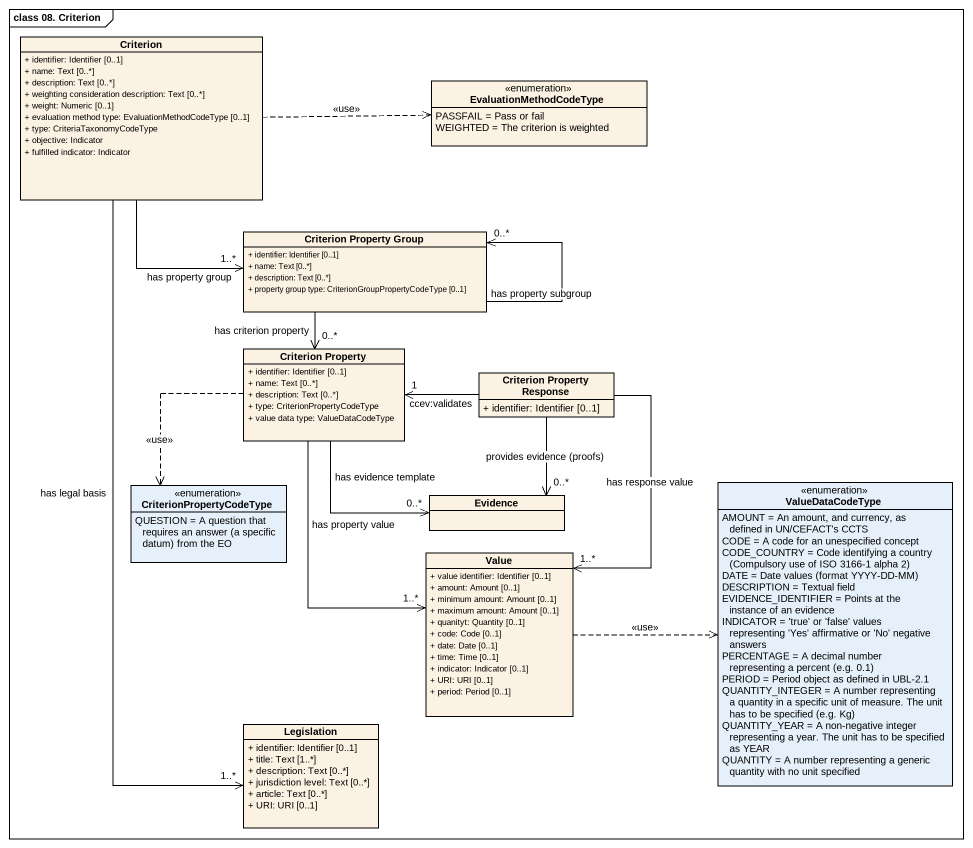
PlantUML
@startuml
mainframe class 08. Criterion
hide circle
hide empty members
skinparam classAttributeIconSize 0
class Criterion #FCF2E3 {
  + identifier: Identifier [0..1]
  + name: Text [0..*]
  + description: Text [0..*]
  + weighting consideration description: Text [0..*]
  + weight: Numeric [0..1]
  + evaluation method type: EvaluationMethodCodeType [0..1]
  + type: CriteriaTaxonomyCodeType
  + objective: Indicator
  + fulfilled indicator: Indicator
}
enum EvaluationMethodCodeType #FCF2E3 {
  PASSFAIL = Pass or fail
  WEIGHTED = The criterion is weighted
}
class "Criterion Property Group" as Criterion_Property_Group #FCF2E3 {
  + identifier: Identifier [0..1]
  + name: Text [0..*]
  + description: Text [0..*]
  + property group type: CriterionGroupPropertyCodeType [0..1]
}
class "Criterion Property" as Criterion_Property #FCF2E3 {
  + identifier: Identifier [0..1]
  + name: Text [0..*]
  + description: Text [0..*]
  + type: CriterionPropertyCodeType
  + value data type: ValueDataCodeType
}
class "Criterion Property Response" as Criterion_Property_Response #FCF2E3 {
  + identifier: Identifier [0..1]
}
enum CriterionPropertyCodeType {
  {field} QUESTION = A question that requires an answer (a specific datum) from the EO
}
class Evidence #FCF2E3
enum ValueDataCodeType {
  AMOUNT = An amount, and currency, as defined in UN/CEFACT's CCTS
  CODE = A code for an unespecified concept
  {field} CODE_COUNTRY = Code identifying a country (Compulsory use of ISO 3166-1 alpha 2)
  {field} DATE = Date values (format YYYY-DD-MM)
  DESCRIPTION = Textual field
  EVIDENCE_IDENTIFIER = Points at the instance of an evidence
  INDICATOR = 'true' or 'false' values representing 'Yes' affirmative or 'No' negative answers
  {field} PERCENTAGE = A decimal number representing a percent (e.g. 0.1)
  PERIOD = Period object as defined in UBL-2.1
  {field} QUANTITY_INTEGER = A number representing a quantity in a specific unit of measure. The unit has to be specified (e.g. Kg)
  QUANTITY_YEAR = A non-negative integer representing a year. The unit has to be specified as YEAR
  QUANTITY = A number representing a generic quantity with no unit specified
}
class Value #FCF2E3 {
  + value identifier: Identifier [0..1]
  + amount: Amount [0..1]
  + minimum amount: Amount [0..1]
  + maximum amount: Amount [0..1]
  + quanityt: Quantity [0..1]
  + code: Code [0..1]
  + date: Date [0..1]
  + time: Time [0..1]
  + indicator: Indicator [0..1]
  + URI: URI [0..1]
  + period: Period [0..1]
}
class Legislation #FCF2E3 {
  + identifier: Identifier [0..1]
  + title: Text [1..*]
  + description: Text [0..*]
  + jurisdiction level: Text [0..*]
  + article: Text [0..*]
  + URI: URI [0..1]
}
Criterion .right.> EvaluationMethodCodeType : <<use>>
Criterion --> "1..*" Criterion_Property_Group : has property group
Criterion --> "1..*" Legislation : has legal basis
Criterion_Property_Group --> "0..*" Criterion_Property_Group : has property subgroup
Criterion_Property_Group --> "0..*" Criterion_Property : has criterion property
Criterion_Property ..> CriterionPropertyCodeType : <<use>>
Criterion_Property --> "0..*" Evidence : has evidence template
Criterion_Property --> "1..*" Value : has property value
Criterion_Property_Response -left-> "1" Criterion_Property : ccev:validates
Criterion_Property_Response --> "0..*" Evidence : provides evidence (proofs)
Criterion_Property_Response --> "1..*" Value : has response value
Value .right.> ValueDataCodeType : <<use>>
@enduml
